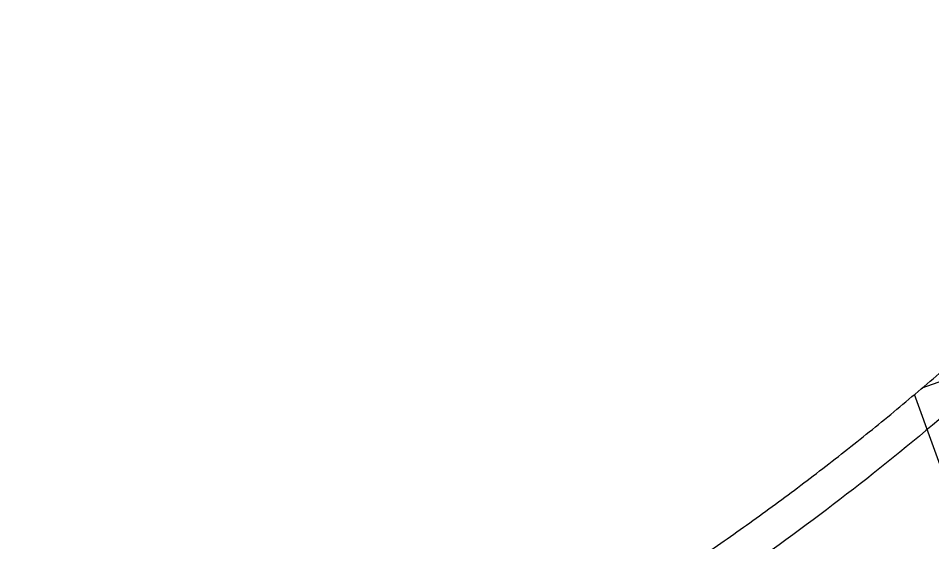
# Model space of a CAD drawing. Header units: millimetres. Extents: x -610 to 610, y -610 to 610.
# Drawn here: x 162.3 to 351.1, y -442.1 to -334 of the extents above; entities that cross this region are included whole.
import ezdxf

# ---------------------------------------------------------------- set-up
doc = ezdxf.new("R2010")
doc.units = ezdxf.units.MM
doc.layers.add('base', color=7, linetype='Continuous', true_color=0xffecbc)

msp = doc.modelspace()

# ---------------------------------------------------------------- linework, layer by layer
at = {"layer": 'base'}
for p, q in [((410.97, -387.65, 230.97), (348.81, -410.27, 230.97)), ((410.97, -387.65, 212.97), (348.81, -410.27, 212.97)), ((361.02, -449.36, 230.97), (347.27, -411.58, 230.97)), ((361.02, -449.36, 212.97), (347.27, -411.58, 212.97))]:
    msp.add_line(p, q, dxfattribs=at)
at = {"layer": 'base', "extrusion": (0, 0, -1)}
for centre, radius in [((0, 0, 3.53), 610), ((0, 0, 4.53), 610), ((0, 0, -2.48), 607.51), ((0, 0, 10.54), 607.51), ((0, 0, -4.97), 601.5), ((0, 0, 13.03), 601.5)]:
    msp.add_circle(centre, radius, dxfattribs=at)
at = {"layer": 'base'}
for centre, radius in [((0, 0, 249.47), 610), ((0, 0, 250.47), 610), ((0, 0, 243.46), 607.51), ((0, 0, 256.48), 607.51), ((0, 0, 240.97), 601.5), ((0, 0, 258.97), 601.5)]:
    msp.add_circle(centre, radius, dxfattribs=at)
for points, weights, knots in [([(-495.2, -356.2, -4.03), (-851.4, 139, -4.03), (-356.2, 495.2, -4.03), (139, 851.4, -4.03), (495.2, 356.2, -4.03), (851.4, -139, -4.03), (356.2, -495.2, -4.03), (-139, -851.4, -4.03), (-495.2, -356.2, -4.03)], [1, 0.707106781187, 1, 0.707106781187, 1, 0.707106781187, 1, 0.707106781187, 1], [0, 0, 0, 958.185759, 958.185759, 1916.371519, 1916.371519, 2874.557278, 2874.557278, 3832.743037, 3832.743037, 3832.743037]), ([(-610, 0, 249.97), (-610, -610, 249.97), (0, -610, 249.97), (610, -610, 249.97), (610, 0, 249.97), (610, 610, 249.97), (0, 610, 249.97), (-610, 610, 249.97), (-610, 0, 249.97)], [1, 0.707106781187, 1, 0.707106781187, 1, 0.707106781187, 1, 0.707106781187, 1], [0, 0, 0, 958.185759, 958.185759, 1916.371519, 1916.371519, 2874.557278, 2874.557278, 3832.743037, 3832.743037, 3832.743037]), ([(32.65, -544.76, 240.97), (-510.36, -577.3, 240.97), (-544.65, -34.4, 240.97), (-578.93, 508.51, 240.97), (-36.14, 544.54, 240.97), (506.65, 580.56, 240.97), (544.42, 37.89, 240.97), (582.18, -504.79, 240.97), (39.63, -544.29, 240.97)], [1, 0.708239625255, 1, 0.708239625255, 1, 0.708239625255, 1, 0.708239625255, 1], [654.018286, 654.018286, 654.018286, 1509.504571, 1509.504571, 2364.990855, 2364.990855, 3220.47714, 3220.47714, 4075.963425, 4075.963425, 4075.963425]), ([(32.65, -544.76, 244.97), (-510.36, -577.3, 244.97), (-544.65, -34.4, 244.97), (-578.93, 508.51, 244.97), (-36.14, 544.54, 244.97), (506.65, 580.56, 244.97), (544.42, 37.89, 244.97), (582.18, -504.79, 244.97), (39.63, -544.29, 244.97)], [1, 0.708239625255, 1, 0.708239625255, 1, 0.708239625255, 1, 0.708239625255, 1], [654.018286, 654.018286, 654.018286, 1509.504571, 1509.504571, 2364.990855, 2364.990855, 3220.47714, 3220.47714, 4075.963425, 4075.963425, 4075.963425]), ([(32.65, -544.76, 242.97), (-510.36, -577.3, 242.97), (-544.65, -34.4, 242.97), (-578.93, 508.51, 242.97), (-36.14, 544.54, 242.97), (506.65, 580.56, 242.97), (544.42, 37.89, 242.97), (582.18, -504.79, 242.97), (39.63, -544.29, 242.97)], [1, 0.708239625255, 1, 0.708239625255, 1, 0.708239625255, 1, 0.708239625255, 1], [654.018286, 654.018286, 654.018286, 1509.504571, 1509.504571, 2364.990855, 2364.990855, 3220.47714, 3220.47714, 4075.963425, 4075.963425, 4075.963425])]:
    msp.add_rational_spline(points, weights, degree=2, knots=knots, dxfattribs=at)
for points in [[(260.43, -471.35, 230.97), (352.72, -420.35, 230.97), (418.96, -338.33, 230.97)], [(260.43, -471.35, 212.97), (352.72, -420.35, 212.97), (418.96, -338.33, 212.97)], [(260.43, -471.35, 221.97), (352.72, -420.35, 221.97), (418.96, -338.33, 221.97)]]:
    msp.add_rational_spline(points, [1, 0.981366959849, 1], degree=2, dxfattribs=at)
for points in [[(106.57, -590.57, 240.97), (282.37, -489.07, 240.97), (458.17, -387.57, 240.97)], [(106.57, -590.57, 244.97), (282.37, -489.07, 244.97), (458.17, -387.57, 244.97)], [(106.57, -590.57, 242.97), (282.37, -489.07, 242.97), (458.17, -387.57, 242.97)], [(346.15, -412.52, 230.97), (346.15, -412.52, 221.97), (346.15, -412.52, 212.97)]]:
    msp.add_open_spline(points, degree=2, dxfattribs=at)

doc.saveas('drawing.dxf')
